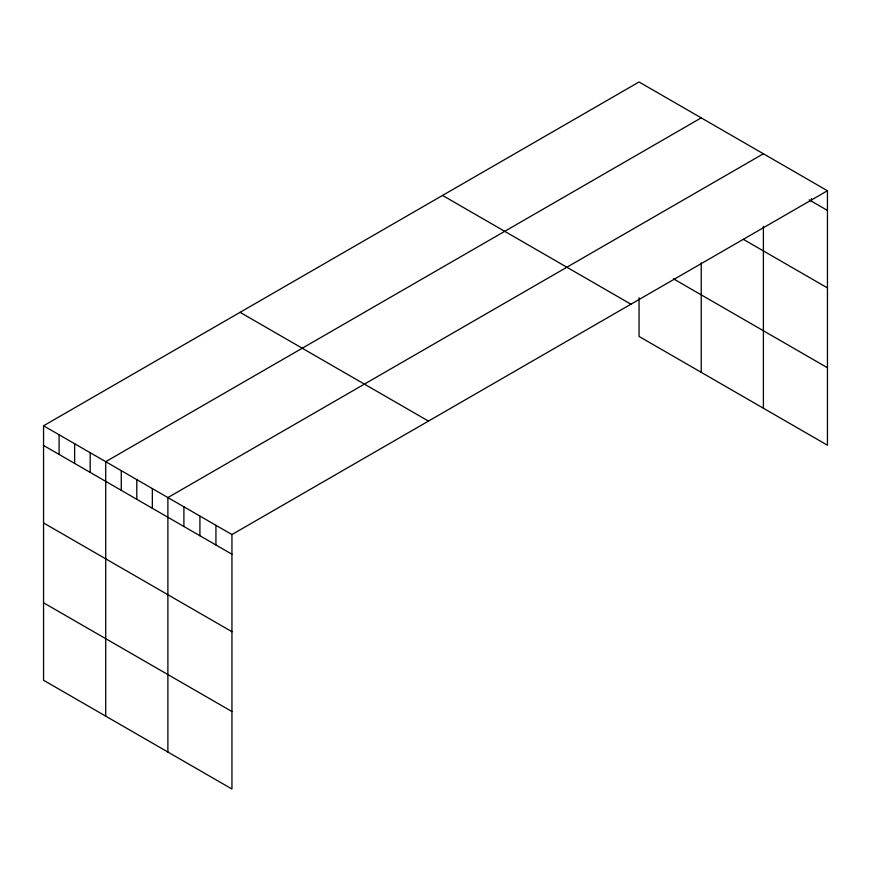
<?xml version="1.0" encoding="UTF-8"?>
<svg xmlns="http://www.w3.org/2000/svg" width="871" height="871" viewBox="0 0 871 871"><rect width="100%" height="100%" fill="white"/><g stroke="black" fill="none" stroke-linecap="round" stroke-linejoin="round"><path stroke-width="1.31" d="M827.45 190.749L231.947 534.554L231.947 789.017L43.55 680.251L43.55 425.788L639.053 81.983L827.45 190.749L827.45 445.212L639.053 336.446L639.053 297.708M701.231 117.868L105.718 461.684L105.718 716.147M763.399 153.764L167.885 497.581L167.885 752.043M809.148 199.862L827.45 210.423M743.409 239.383L827.45 287.909M673.468 278.829L827.45 367.736M442.544 195.431L630.931 304.208M240.069 312.33L428.456 421.096M43.55 425.788L231.947 534.554M43.55 445.473L231.947 554.239M43.55 522.948L231.947 631.715M43.55 602.776L231.947 711.542M811.434 198.555L811.434 201.179M763.399 226.395L763.399 408.227M701.231 262.922L701.231 372.331M215.932 525.311L215.932 544.996M199.916 516.067L199.916 535.752M183.901 506.824L183.901 526.509M152.349 488.609L152.349 508.283M136.801 479.627L136.801 499.312M121.265 470.656L121.265 490.34M90.181 452.713L90.181 472.398M74.634 443.742L74.634 463.416M59.097 434.76L59.097 454.444"/></g></svg>
